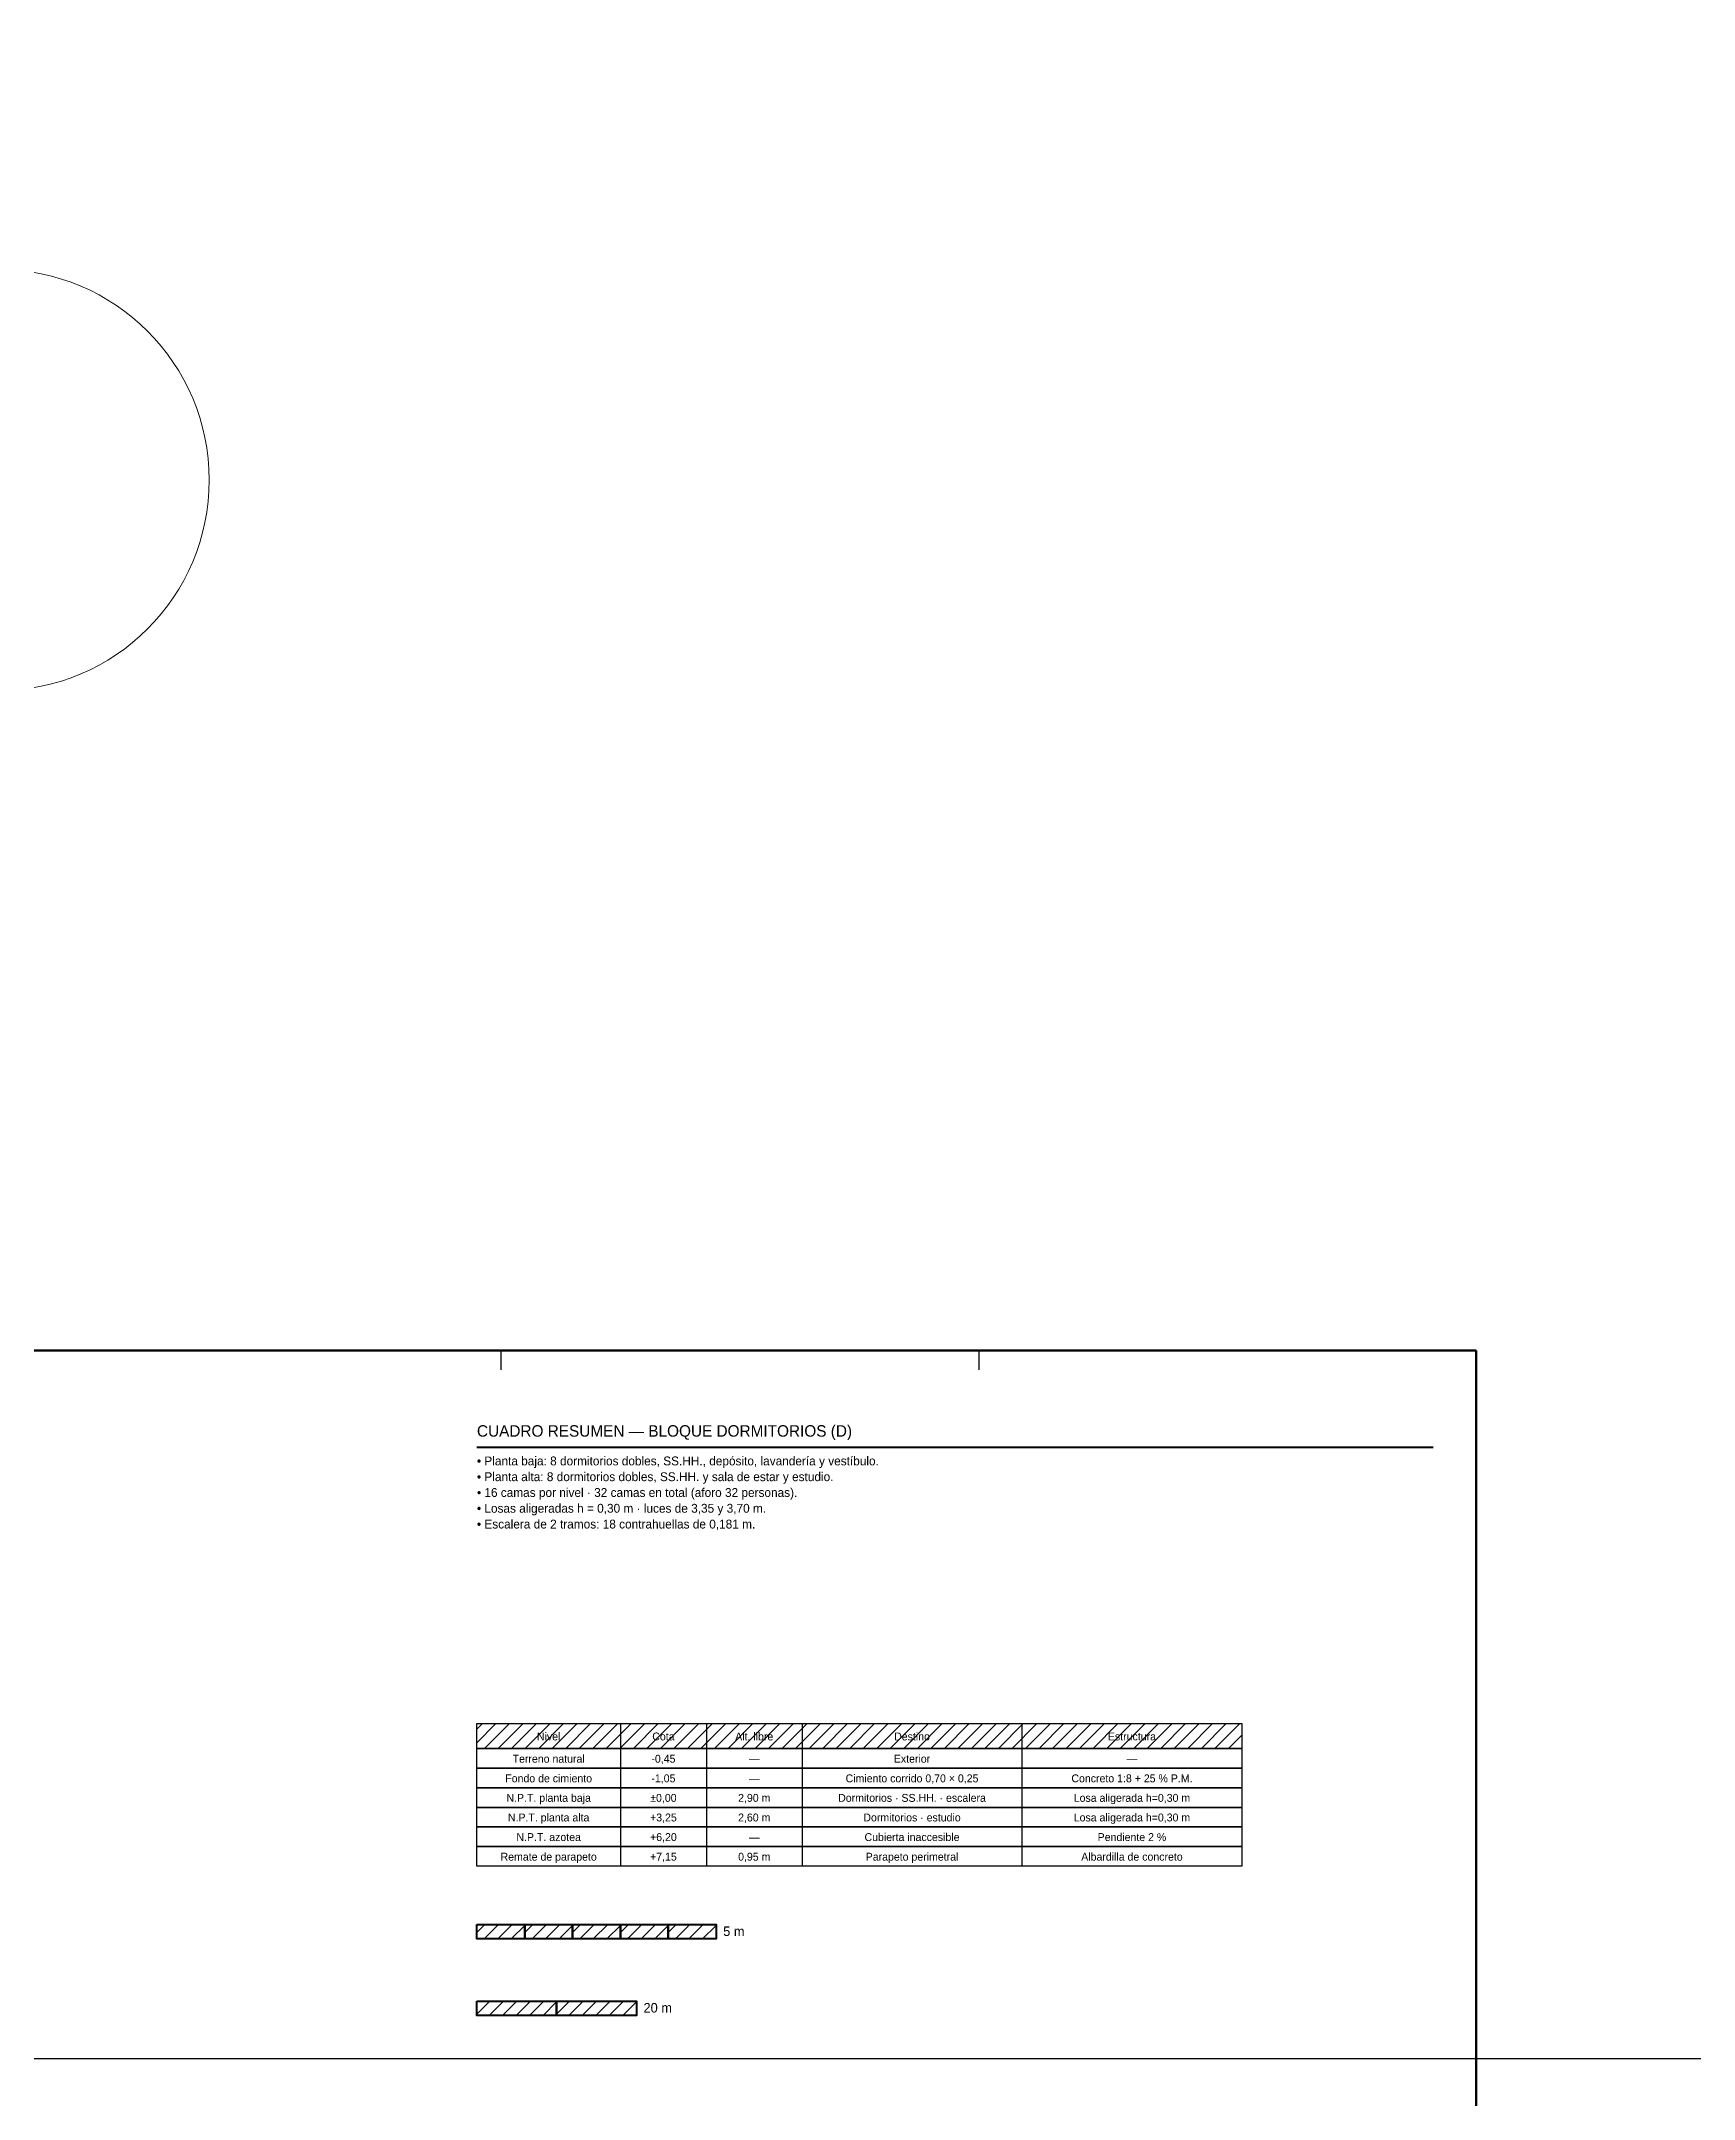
# Model space of a CAD drawing. Header units: metres. Extents: x -8 to 108, y -29 to 108.
# Drawn here: x 26.44 to 43.73, y -8.42 to 13.09 of the extents above; entities that cross this region are included whole.
import ezdxf
from ezdxf.enums import TextEntityAlignment as Align

# ---------------------------------------------------------------- set-up
doc = ezdxf.new("R2010")
doc.units = ezdxf.units.M
for name, color, linetype, lineweight in [('arbol', 7, 'CONTINUOUS', 18), ('hatch', 7, 'CONTINUOUS', 9), ('marco', 7, 'CONTINUOUS', 70), ('marco-fino', 7, 'CONTINUOUS', 25), ('marco-medio', 7, 'CONTINUOUS', 40), ('sombra', 7, 'CONTINUOUS', 5), ('texto', 7, 'CONTINUOUS', 5)]:
    doc.layers.add(name, color=color, linetype=linetype, lineweight=lineweight)

msp = doc.modelspace()

# ---------------------------------------------------------------- linework, layer by layer
at = {"layer": 'arbol'}
msp.add_circle((26, 8.5), 2.2, dxfattribs=at)
at = {"layer": 'hatch'}
for p, q in [((31, -4.699), (31.199, -4.5)), ((31, -4.558), (31.058, -4.5)), ((31.08, -4.76), (31.34, -4.5)), ((31.222, -4.76), (31.482, -4.5)), ((31.363, -4.76), (31.623, -4.5)), ((31.505, -4.76), (31.765, -4.5)), ((31.646, -4.76), (31.906, -4.5)), ((31.788, -4.76), (32.048, -4.5)), ((31.929, -4.76), (32.189, -4.5)), ((32.07, -4.76), (32.33, -4.5)), ((32.212, -4.76), (32.472, -4.5)), ((32.353, -4.76), (32.613, -4.5)), ((32.495, -4.76), (32.755, -4.5)), ((32.636, -4.76), (32.896, -4.5)), ((32.777, -4.76), (33.037, -4.5)), ((32.919, -4.76), (33.179, -4.5)), ((33.06, -4.76), (33.32, -4.5)), ((33.202, -4.76), (33.462, -4.5)), ((33.343, -4.76), (33.603, -4.5)), ((33.485, -4.76), (33.745, -4.5)), ((33.626, -4.76), (33.886, -4.5)), ((33.767, -4.76), (34.027, -4.5)), ((33.909, -4.76), (34.169, -4.5)), ((34.05, -4.76), (34.31, -4.5)), ((34.192, -4.76), (34.452, -4.5)), ((34.333, -4.76), (34.593, -4.5)), ((34.475, -4.76), (34.735, -4.5)), ((34.616, -4.76), (34.876, -4.5)), ((34.757, -4.76), (35.017, -4.5)), ((34.899, -4.76), (35.159, -4.5)), ((35.04, -4.76), (35.3, -4.5)), ((35.182, -4.76), (35.442, -4.5)), ((35.323, -4.76), (35.583, -4.5)), ((35.464, -4.76), (35.724, -4.5)), ((35.606, -4.76), (35.866, -4.5)), ((35.747, -4.76), (36.007, -4.5)), ((35.889, -4.76), (36.149, -4.5)), ((36.03, -4.76), (36.29, -4.5)), ((36.172, -4.76), (36.432, -4.5)), ((36.313, -4.76), (36.573, -4.5)), ((36.454, -4.76), (36.714, -4.5)), ((36.596, -4.76), (36.856, -4.5)), ((36.737, -4.76), (36.997, -4.5)), ((36.879, -4.76), (37.139, -4.5)), ((37.02, -4.76), (37.28, -4.5)), ((37.162, -4.76), (37.422, -4.5)), ((37.303, -4.76), (37.563, -4.5)), ((37.444, -4.76), (37.704, -4.5)), ((37.586, -4.76), (37.846, -4.5)), ((37.727, -4.76), (37.987, -4.5)), ((37.869, -4.76), (38.129, -4.5)), ((38.01, -4.76), (38.27, -4.5)), ((38.151, -4.76), (38.411, -4.5)), ((38.293, -4.76), (38.553, -4.5)), ((38.434, -4.76), (38.694, -4.5)), ((38.576, -4.76), (38.836, -4.5)), ((38.717, -4.76), (38.977, -4.5)), ((38.859, -4.76), (39, -4.619)), ((31, -6.684), (31.084, -6.6)), ((31.076, -6.75), (31.226, -6.6)), ((31.217, -6.75), (31.367, -6.6)), ((31.359, -6.75), (31.5, -6.609)), ((31.5, -6.684), (31.584, -6.6)), ((31.576, -6.75), (31.726, -6.6)), ((31.717, -6.75), (31.867, -6.6)), ((31.859, -6.75), (32, -6.609)), ((32, -6.684), (32.084, -6.6)), ((32.076, -6.75), (32.226, -6.6)), ((32.217, -6.75), (32.367, -6.6)), ((32.359, -6.75), (32.5, -6.609)), ((32.5, -6.684), (32.584, -6.6)), ((32.576, -6.75), (32.726, -6.6)), ((32.717, -6.75), (32.867, -6.6)), ((32.859, -6.75), (33, -6.609)), ((33, -6.684), (33.084, -6.6)), ((33.076, -6.75), (33.226, -6.6)), ((33.217, -6.75), (33.367, -6.6)), ((33.359, -6.75), (33.5, -6.609)), ((31, -7.535), (31.135, -7.4)), ((31.126, -7.55), (31.276, -7.4)), ((31.268, -7.55), (31.418, -7.4)), ((31.409, -7.55), (31.559, -7.4)), ((31.55, -7.55), (31.7, -7.4)), ((31.692, -7.55), (31.833, -7.409)), ((31.833, -7.535), (31.968, -7.4)), ((31.96, -7.55), (32.11, -7.4)), ((32.101, -7.55), (32.251, -7.4)), ((32.242, -7.55), (32.392, -7.4)), ((32.384, -7.55), (32.534, -7.4)), ((32.525, -7.55), (32.667, -7.409))]:
    msp.add_line(p, q, dxfattribs=at)
at = {"layer": 'marco'}
for p, q in [((1.25, -0.6), (41.45, -0.6)), ((41.45, -0.6), (41.45, -29.1))]:
    msp.add_line(p, q, dxfattribs=at)
at = {"layer": 'marco-fino'}
for p, q in [((31.25, -0.6), (31.25, -0.8)), ((36.25, -0.6), (36.25, -0.8)), ((32.5, -4.5), (32.5, -4.76)), ((33.4, -4.5), (33.4, -4.76)), ((34.4, -4.5), (34.4, -4.76)), ((36.7, -4.5), (36.7, -4.76)), ((32.5, -4.76), (32.5, -4.965)), ((33.4, -4.76), (33.4, -4.965)), ((34.4, -4.76), (34.4, -4.965)), ((36.7, -4.76), (36.7, -4.965)), ((32.5, -4.965), (32.5, -5.17)), ((33.4, -4.965), (33.4, -5.17)), ((34.4, -4.965), (34.4, -5.17)), ((36.7, -4.965), (36.7, -5.17)), ((32.5, -5.17), (32.5, -5.375)), ((32.5, -5.375), (32.5, -5.58)), ((33.4, -5.17), (33.4, -5.375)), ((33.4, -5.375), (33.4, -5.58)), ((34.4, -5.17), (34.4, -5.375)), ((34.4, -5.375), (34.4, -5.58)), ((36.7, -5.17), (36.7, -5.375)), ((36.7, -5.375), (36.7, -5.58)), ((32.5, -5.58), (32.5, -5.785)), ((33.4, -5.58), (33.4, -5.785)), ((34.4, -5.58), (34.4, -5.785)), ((36.7, -5.58), (36.7, -5.785)), ((32.5, -5.785), (32.5, -5.99)), ((33.4, -5.785), (33.4, -5.99)), ((34.4, -5.785), (34.4, -5.99)), ((36.7, -5.785), (36.7, -5.99))]:
    msp.add_line(p, q, dxfattribs=at)
for points in [[(-8, -8), (108, -8), (108, 108), (-8, 108)], [(31, -4.5), (39, -4.5), (39, -4.76), (31, -4.76)], [(31, -4.5), (39, -4.5), (39, -4.76), (31, -4.76)], [(31, -4.76), (39, -4.76), (39, -4.965), (31, -4.965)], [(31, -4.965), (39, -4.965), (39, -5.17), (31, -5.17)], [(31, -5.17), (39, -5.17), (39, -5.375), (31, -5.375)], [(31, -5.375), (39, -5.375), (39, -5.58), (31, -5.58)], [(31, -5.58), (39, -5.58), (39, -5.785), (31, -5.785)], [(31, -5.785), (39, -5.785), (39, -5.99), (31, -5.99)]]:
    msp.add_lwpolyline(points, close=True, dxfattribs=at)
at = {"layer": 'marco-medio'}
msp.add_line((31, -1.61), (41, -1.61), dxfattribs=at)
for points in [[(31, -6.6), (31.5, -6.6), (31.5, -6.75), (31, -6.75)], [(31, -6.6), (31.5, -6.6), (31.5, -6.75), (31, -6.75)], [(31.5, -6.6), (32, -6.6), (32, -6.75), (31.5, -6.75)], [(32, -6.6), (32.5, -6.6), (32.5, -6.75), (32, -6.75)], [(32, -6.6), (32.5, -6.6), (32.5, -6.75), (32, -6.75)], [(32.5, -6.6), (33, -6.6), (33, -6.75), (32.5, -6.75)], [(33, -6.6), (33.5, -6.6), (33.5, -6.75), (33, -6.75)], [(33, -6.6), (33.5, -6.6), (33.5, -6.75), (33, -6.75)], [(31, -7.4), (31.833, -7.4), (31.833, -7.55), (31, -7.55)], [(31, -7.4), (31.833, -7.4), (31.833, -7.55), (31, -7.55)], [(31.833, -7.4), (32.667, -7.4), (32.667, -7.55), (31.833, -7.55)]]:
    msp.add_lwpolyline(points, close=True, dxfattribs=at)
at = {"layer": 'sombra'}
for points in [[(31, -4.5), (39, -4.5), (39, -4.76), (31, -4.76)], [(31.5, -6.6), (32, -6.6), (32, -6.75), (31.5, -6.75)], [(32.5, -6.6), (33, -6.6), (33, -6.75), (32.5, -6.75)], [(31.833, -7.4), (32.667, -7.4), (32.667, -7.55), (31.833, -7.55)]]:
    msp.add_lwpolyline(points, close=True, dxfattribs=at)

# ---------------------------------------------------------------- texts
at = {"layer": 'texto'}
for s, height, p in [('CUADRO RESUMEN — BLOQUE DORMITORIOS (D)', 0.12, (31, -1.5)), ('• Planta baja: 8 dormitorios dobles, SS.HH., depósito, lavandería y vestíbulo.', 0.0925, (31, -1.8)), ('• Planta alta: 8 dormitorios dobles, SS.HH. y sala de estar y estudio.', 0.0925, (31, -1.965)), ('• 16 camas por nivel · 32 camas en total (aforo 32 personas).', 0.0925, (31, -2.13)), ('• Losas aligeradas h = 0,30 m · luces de 3,35 y 3,70 m.', 0.0925, (31, -2.295)), ('• Escalera de 2 tramos: 18 contrahuellas de 0,181 m.', 0.0925, (31, -2.46)), ('5 m', 0.1, (33.575, -6.72)), ('20 m', 0.1, (32.742, -7.52))]:
    msp.add_text(s, height=height, dxfattribs=at).set_placement(p)
for s, p in [('Nivel', (31.75, -4.675)), ('Cota', (32.95, -4.675)), ('Alt. libre', (33.9, -4.675)), ('Destino', (35.55, -4.675)), ('Estructura', (37.85, -4.675)), ('Terreno natural', (31.75, -4.908)), ('-0,45', (32.95, -4.908)), ('—', (33.9, -4.908)), ('Exterior', (35.55, -4.908)), ('—', (37.85, -4.908)), ('Fondo de cimiento', (31.75, -5.113)), ('-1,05', (32.95, -5.113)), ('—', (33.9, -5.113)), ('Cimiento corrido 0,70 × 0,25', (35.55, -5.113)), ('Concreto 1:8 + 25 % P.M.', (37.85, -5.113)), ('N.P.T. planta baja', (31.75, -5.317)), ('±0,00', (32.95, -5.317)), ('2,90 m', (33.9, -5.317)), ('Dormitorios · SS.HH. · escalera', (35.55, -5.317)), ('Losa aligerada h=0,30 m', (37.85, -5.317)), ('N.P.T. planta alta', (31.75, -5.522)), ('+3,25', (32.95, -5.522)), ('2,60 m', (33.9, -5.522)), ('Dormitorios · estudio', (35.55, -5.522)), ('Losa aligerada h=0,30 m', (37.85, -5.522)), ('N.P.T. azotea', (31.75, -5.727)), ('+6,20', (32.95, -5.727)), ('—', (33.9, -5.727)), ('Cubierta inaccesible', (35.55, -5.727)), ('Pendiente 2 %', (37.85, -5.727)), ('Remate de parapeto', (31.75, -5.932)), ('+7,15', (32.95, -5.932)), ('0,95 m', (33.9, -5.932)), ('Parapeto perimetral', (35.55, -5.932)), ('Albardilla de concreto', (37.85, -5.932))]:
    msp.add_text(s, height=0.0825, dxfattribs=at).set_placement(p, align=Align.CENTER)

doc.saveas('drawing.dxf')
